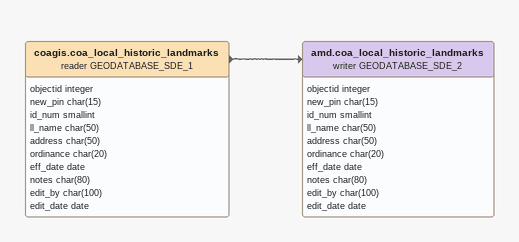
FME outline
coagis.coa_local_historic_landmarks (reader GEODATABASE_SDE_1)
    attributes: objectid integer, new_pin char(15), id_num smallint, ll_name char(50), address char(50), ordinance char(20), eff_date date, notes char(80), edit_by char(100), edit_date date
    -> amd.coa_local_historic_landmarks (writer GEODATABASE_SDE_2)
amd.coa_local_historic_landmarks (writer GEODATABASE_SDE_2)
    attributes: objectid integer, new_pin char(15), id_num smallint, ll_name char(50), address char(50), ordinance char(20), eff_date date, notes char(80), edit_by char(100), edit_date date
